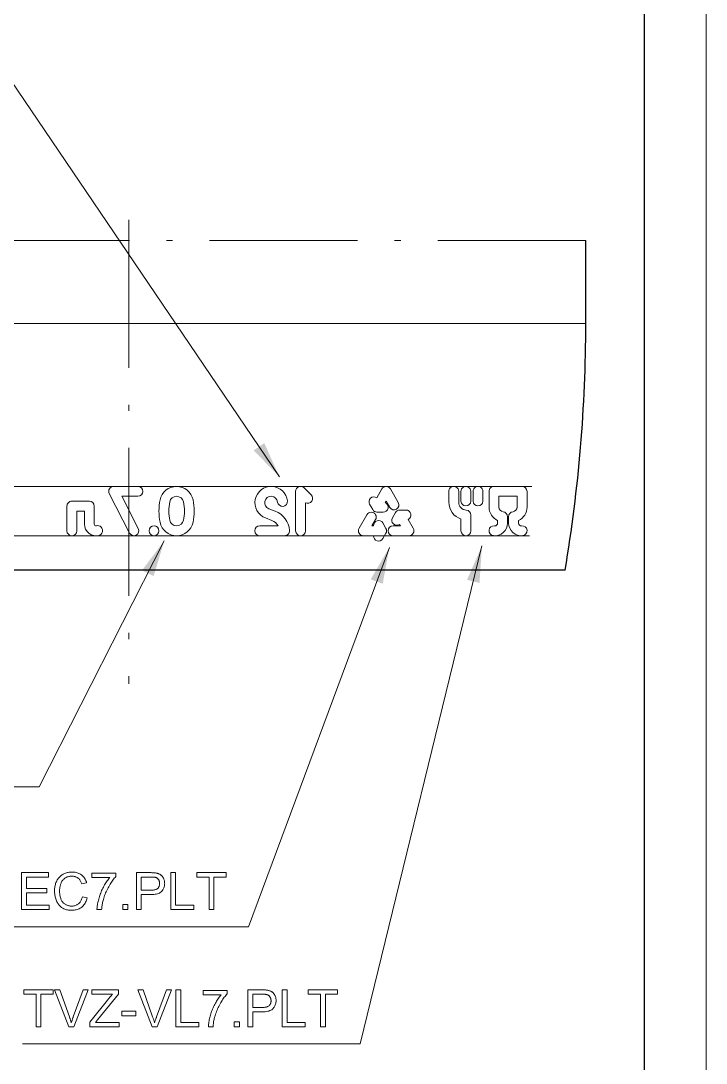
# Model space of a CAD drawing. Extents: x 0 to 297, y 0 to 530.
# Drawn here: x 241.4 to 297, y 71 to 155.5 of the extents above; entities that cross this region are included whole.
import ezdxf

# ---------------------------------------------------------------- set-up
doc = ezdxf.new("R2010")
doc.units = 0
doc.linetypes.add('DASHDOT', pattern=[18.5, 12, -3, 0.5, -3])

msp = doc.modelspace()

# ---------------------------------------------------------------- linework, layer by layer
at = {"color": 7, "lineweight": 13}
for p, q in [((297, 0), (297, 420)), ((282.704, 130.993), (213.14, 130.993)), ((217.592, 117.793), (282.863, 117.793)), ((217.592, 113.793), (282.688, 113.793))]:
    msp.add_line(p, q, dxfattribs=at)
at = {"color": 7, "lineweight": 30}
for p, q in [((292, 5), (292, 415)), ((285.565, 110.993), (214.815, 110.993))]:
    msp.add_line(p, q, dxfattribs=at)
at = {"color": 7, "linetype": 'DASHDOT', "lineweight": 13}
for p, q in [((250.19, 139.411), (250.19, 101.776)), ((287.24, 137.724), (213.14, 137.724))]:
    msp.add_line(p, q, dxfattribs=at)
at = {"color": 7, "lineweight": 30, "ltscale": 0.168289}
msp.add_line((287.24, 130.993), (287.24, 137.724), dxfattribs=at)
at = {"color": 7, "lineweight": 13, "ltscale": 0.113389}
msp.add_line((287.24, 130.993), (282.704, 130.993), dxfattribs=at)
at = {"color": 7, "lineweight": 13, "ltscale": 0.049184}
msp.add_line((248.971, 117.793), (250.938, 117.793), dxfattribs=at)
at = {"color": 7, "lineweight": 13, "ltscale": 0.020099}
msp.add_line((264.401, 117.677), (264.974, 117.113), dxfattribs=at)
at = {"color": 7, "lineweight": 13, "ltscale": 0.020837}
for p, q in [((270.711, 117.593), (270.294, 116.871)), ((273.251, 114.393), (272.834, 115.114)), ((269.21, 113.793), (270.043, 113.793))]:
    msp.add_line(p, q, dxfattribs=at)
at = {"color": 7, "lineweight": 13, "ltscale": 0.032004}
for p, q in [((271.404, 117.593), (272.044, 116.484)), ((268.863, 114.393), (269.503, 115.501)), ((272.905, 113.793), (271.625, 113.793))]:
    msp.add_line(p, q, dxfattribs=at)
at = {"color": 7, "lineweight": 13, "ltscale": 0.028535}
for p in [(279.797, 117.792), (282.08, 117.792)]:
    msp.add_line(p, (280.939, 117.792), dxfattribs=at)
at = {"color": 7, "lineweight": 13, "ltscale": 0.08987}
msp.add_line((248.615, 117.21), (250.253, 114.01), dxfattribs=at)
at = {"color": 7, "lineweight": 13, "ltscale": 0.073518}
msp.add_line((249.625, 116.993), (250.965, 114.375), dxfattribs=at)
at = {"color": 7, "lineweight": 13, "ltscale": 0.032831}
msp.add_line((249.625, 116.993), (250.938, 116.993), dxfattribs=at)
at = {"color": 7, "lineweight": 13, "ltscale": 0.08}
msp.add_line((263.721, 114.193), (263.721, 117.393), dxfattribs=at)
at = {"color": 7, "lineweight": 13, "ltscale": 0.021862}
for p, q in [((276.139, 116.518), (276.139, 117.392)), ((276.939, 116.518), (276.939, 117.392))]:
    msp.add_line(p, q, dxfattribs=at)
at = {"color": 7, "lineweight": 13, "ltscale": 0.019932}
for p, q in [((277.125, 116.6), (277.125, 117.397)), ((277.916, 116.6), (277.916, 117.397)), ((278.106, 116.6), (278.106, 117.397)), ((278.897, 116.6), (278.897, 117.397))]:
    msp.add_line(p, q, dxfattribs=at)
at = {"color": 7, "lineweight": 13, "ltscale": 0.03201}
for p, q in [((279.397, 116.112), (279.397, 117.392)), ((282.48, 116.112), (282.48, 117.392))]:
    msp.add_line(p, q, dxfattribs=at)
at = {"color": 7, "lineweight": 13, "ltscale": 0.02201}
for p, q in [((280.197, 116.112), (280.197, 116.992)), ((281.68, 116.112), (281.68, 116.992))]:
    msp.add_line(p, q, dxfattribs=at)
at = {"color": 7, "lineweight": 13, "ltscale": 0.03707}
msp.add_line((280.197, 116.992), (281.68, 116.992), dxfattribs=at)
at = {"color": 7, "lineweight": 13, "ltscale": 0.050007}
msp.add_line((245.178, 116.193), (245.178, 114.193), dxfattribs=at)
at = {"color": 7, "lineweight": 13, "ltscale": 0.035481}
msp.add_line((245.578, 116.593), (246.997, 116.593), dxfattribs=at)
at = {"color": 7, "lineweight": 13, "ltscale": 0.036552}
msp.add_line((247.397, 116.193), (247.397, 114.73), dxfattribs=at)
at = {"color": 7, "lineweight": 13, "ltscale": 0.013963}
msp.add_line((262.072, 115.781), (261.55, 115.981), dxfattribs=at)
at = {"color": 7, "lineweight": 13, "ltscale": 0.056863}
msp.add_line((264.521, 116.467), (264.521, 114.193), dxfattribs=at)
at = {"color": 7, "lineweight": 13, "ltscale": 0.012578}
msp.add_line((269.717, 116.343), (269.97, 115.908), dxfattribs=at)
at = {"color": 7, "lineweight": 13, "ltscale": 0.003517}
for p, q in [((271.057, 116.593), (270.987, 116.471)), ((272.212, 114.593), (272.141, 114.714))]:
    msp.add_line(p, q, dxfattribs=at)
at = {"color": 7, "lineweight": 13, "ltscale": 0.014683}
for p, q in [((271.057, 116.593), (271.351, 116.084)), ((269.902, 114.593), (270.196, 115.101)), ((272.212, 114.593), (271.625, 114.593))]:
    msp.add_line(p, q, dxfattribs=at)
at = {"color": 7, "lineweight": 13, "ltscale": 0.012577}
for p, q in [((272.666, 115.877), (272.163, 115.877)), ((270.315, 115.709), (270.818, 115.708)), ((271.817, 115.677), (271.565, 115.242)), ((271.039, 114.392), (270.788, 114.828)), ((271.039, 113.993), (270.788, 113.557))]:
    msp.add_line(p, q, dxfattribs=at)
at = {"color": 7, "lineweight": 13, "ltscale": 0.015485}
msp.add_line((245.978, 115.793), (246.597, 115.793), dxfattribs=at)
at = {"color": 7, "lineweight": 13, "ltscale": 0.04}
msp.add_line((245.978, 114.193), (245.978, 115.793), dxfattribs=at)
at = {"color": 7, "lineweight": 13, "ltscale": 0.026553}
msp.add_line((246.597, 115.793), (246.597, 114.73), dxfattribs=at)
at = {"color": 7, "lineweight": 13, "ltscale": 0.013964}
msp.add_line((261.787, 115.034), (261.265, 115.233), dxfattribs=at)
at = {"color": 7, "lineweight": 13, "ltscale": 0.023735}
msp.add_line((277.126, 115.142), (277.126, 114.192), dxfattribs=at)
at = {"color": 7, "lineweight": 13, "ltscale": 0.03187}
msp.add_line((277.926, 115.467), (277.926, 114.192), dxfattribs=at)
at = {"color": 7, "lineweight": 13, "ltscale": 0.005629}
for p, q in [((280.09, 115.037), (280.09, 114.812)), ((281.787, 115.037), (281.787, 114.812))]:
    msp.add_line(p, q, dxfattribs=at)
at = {"color": 7, "lineweight": 13, "ltscale": 0.013122}
for p, q in [((280.89, 115.337), (280.89, 114.812)), ((280.987, 115.337), (280.987, 114.812))]:
    msp.add_line(p, q, dxfattribs=at)
at = {"color": 7, "lineweight": 13, "ltscale": 0.037096}
msp.add_line((262.297, 114.593), (260.814, 114.593), dxfattribs=at)
at = {"color": 7, "lineweight": 13, "ltscale": 0.003516}
msp.add_line((269.902, 114.593), (270.043, 114.593), dxfattribs=at)
at = {"color": 7, "lineweight": 13, "ltscale": 0.050173}
msp.add_line((262.821, 113.793), (260.814, 113.793), dxfattribs=at)
at = {"color": 7, "lineweight": 13}
for points in [[(262.405, 118.564), (240.617, 150.759), (216.059, 150.759)], [(253.075, 113.389), (242.94, 93.441), (224.904, 93.441)], [(271.318, 112.846), (259.906, 82.082), (228.835, 82.082)], [(278.822, 112.961), (268.939, 72.577), (241.589, 72.577)]]:
    msp.add_lwpolyline(points, dxfattribs=at)
for points in [[(241.504, 83.47), (241.504, 86.47), (243.673, 86.47), (243.673, 86.116), (241.901, 86.116), (241.901, 85.197), (243.561, 85.197), (243.561, 84.845), (241.901, 84.845), (241.901, 83.824), (243.743, 83.824), (243.743, 83.47)], [(246.432, 84.522), (246.829, 84.422), (246.802, 84.326), (246.771, 84.235), (246.736, 84.149), (246.697, 84.068), (246.654, 83.991), (246.607, 83.918), (246.556, 83.851), (246.501, 83.788), (246.442, 83.73), (246.38, 83.676), (246.313, 83.627), (246.244, 83.583), (246.172, 83.545), (246.097, 83.511), (246.019, 83.483), (245.938, 83.46), (245.855, 83.442), (245.768, 83.429), (245.679, 83.422), (245.587, 83.419), (245.491, 83.421), (245.4, 83.427), (245.312, 83.437), (245.228, 83.451), (245.147, 83.468), (245.07, 83.49), (244.996, 83.516), (244.926, 83.545), (244.86, 83.579), (244.798, 83.617), (244.738, 83.658), (244.682, 83.703), (244.628, 83.751), (244.578, 83.803), (244.53, 83.858), (244.485, 83.917), (244.443, 83.98), (244.404, 84.046), (244.368, 84.115), (244.335, 84.188), (244.305, 84.264), (244.278, 84.34), (244.254, 84.418), (244.234, 84.497), (244.216, 84.577), (244.202, 84.658), (244.191, 84.74), (244.183, 84.823), (244.178, 84.907), (244.177, 84.993), (244.178, 85.085), (244.184, 85.175), (244.193, 85.263), (244.205, 85.348), (244.221, 85.431), (244.241, 85.512), (244.264, 85.59), (244.291, 85.666), (244.322, 85.739), (244.356, 85.81), (244.393, 85.878), (244.433, 85.943), (244.477, 86.004), (244.523, 86.062), (244.573, 86.117), (244.625, 86.169), (244.681, 86.216), (244.739, 86.261), (244.801, 86.302), (244.865, 86.34), (244.932, 86.375), (245, 86.405), (245.069, 86.433), (245.14, 86.456), (245.212, 86.476), (245.286, 86.492), (245.36, 86.505), (245.437, 86.514), (245.514, 86.52), (245.593, 86.521), (245.681, 86.519), (245.767, 86.512), (245.85, 86.501), (245.93, 86.485), (246.007, 86.464), (246.081, 86.439), (246.153, 86.409), (246.221, 86.375), (246.287, 86.336), (246.35, 86.292), (246.409, 86.244), (246.465, 86.193), (246.517, 86.138), (246.566, 86.079), (246.61, 86.016), (246.651, 85.95), (246.688, 85.88), (246.722, 85.806), (246.752, 85.729), (246.778, 85.648), (246.387, 85.555), (246.365, 85.619), (246.341, 85.679), (246.316, 85.736), (246.288, 85.789), (246.259, 85.838), (246.228, 85.884), (246.194, 85.927), (246.159, 85.965), (246.123, 86.001), (246.084, 86.032), (246.043, 86.061), (246, 86.086), (245.956, 86.108), (245.909, 86.128), (245.86, 86.144), (245.809, 86.158), (245.756, 86.168), (245.701, 86.176), (245.644, 86.18), (245.585, 86.182), (245.516, 86.18), (245.451, 86.175), (245.387, 86.167), (245.326, 86.155), (245.267, 86.14), (245.21, 86.122), (245.156, 86.1), (245.104, 86.076), (245.054, 86.047), (245.006, 86.016), (244.961, 85.982), (244.919, 85.945), (244.879, 85.906), (244.843, 85.865), (244.809, 85.822), (244.777, 85.776), (244.749, 85.728), (244.723, 85.678), (244.7, 85.626), (244.68, 85.571), (244.662, 85.515), (244.646, 85.458), (244.632, 85.402), (244.62, 85.345), (244.609, 85.287), (244.601, 85.229), (244.594, 85.171), (244.59, 85.113), (244.587, 85.054), (244.586, 84.995), (244.587, 84.919), (244.59, 84.846), (244.596, 84.774), (244.604, 84.704), (244.614, 84.636), (244.626, 84.571), (244.641, 84.507), (244.657, 84.445), (244.676, 84.385), (244.697, 84.327), (244.721, 84.271), (244.747, 84.218), (244.775, 84.168), (244.806, 84.121), (244.84, 84.077), (244.876, 84.036), (244.914, 83.998), (244.955, 83.962), (244.998, 83.93), (245.044, 83.9), (245.092, 83.873), (245.14, 83.849), (245.189, 83.828), (245.239, 83.81), (245.289, 83.794), (245.341, 83.781), (245.393, 83.771), (245.446, 83.764), (245.499, 83.76), (245.554, 83.759), (245.62, 83.761), (245.683, 83.766), (245.745, 83.776), (245.804, 83.79), (245.862, 83.807), (245.917, 83.828), (245.971, 83.853), (246.022, 83.882), (246.071, 83.915), (246.119, 83.951), (246.163, 83.991), (246.205, 84.035), (246.244, 84.083), (246.28, 84.135), (246.313, 84.19), (246.342, 84.249), (246.369, 84.312), (246.393, 84.378), (246.414, 84.448)], [(247.193, 86.077), (247.193, 86.431), (249.135, 86.431), (249.135, 86.145), (249.078, 86.082), (249.021, 86.015), (248.964, 85.944), (248.907, 85.869), (248.85, 85.79), (248.793, 85.707), (248.736, 85.62), (248.68, 85.529), (248.623, 85.434), (248.567, 85.334), (248.512, 85.233), (248.46, 85.131), (248.41, 85.029), (248.362, 84.925), (248.318, 84.822), (248.276, 84.718), (248.236, 84.613), (248.199, 84.507), (248.164, 84.401), (248.132, 84.295), (248.111, 84.219), (248.091, 84.141), (248.073, 84.063), (248.057, 83.982), (248.042, 83.9), (248.028, 83.817), (248.017, 83.733), (248.007, 83.647), (247.998, 83.559), (247.991, 83.47), (247.612, 83.47), (247.615, 83.542), (247.62, 83.618), (247.628, 83.696), (247.638, 83.777), (247.65, 83.861), (247.666, 83.948), (247.683, 84.038), (247.704, 84.131), (247.726, 84.227), (247.752, 84.326), (247.779, 84.425), (247.809, 84.525), (247.842, 84.623), (247.877, 84.721), (247.914, 84.818), (247.953, 84.914), (247.995, 85.01), (248.038, 85.105), (248.085, 85.199), (248.133, 85.292), (248.183, 85.384), (248.234, 85.473), (248.285, 85.559), (248.337, 85.642), (248.39, 85.721), (248.443, 85.798), (248.497, 85.873), (248.551, 85.944), (248.607, 86.012), (248.662, 86.077)], [(250.813, 83.47), (250.813, 86.47), (251.945, 86.47), (252.003, 86.47), (252.059, 86.469), (252.111, 86.468), (252.161, 86.466), (252.208, 86.463), (252.252, 86.46), (252.294, 86.456), (252.332, 86.452), (252.368, 86.447), (252.401, 86.442), (252.445, 86.434), (252.487, 86.424), (252.527, 86.413), (252.566, 86.401), (252.604, 86.388), (252.64, 86.373), (252.675, 86.357), (252.709, 86.34), (252.741, 86.321), (252.771, 86.301), (252.801, 86.28), (252.829, 86.257), (252.856, 86.232), (252.882, 86.205), (252.906, 86.177), (252.93, 86.148), (252.952, 86.116), (252.973, 86.083), (252.993, 86.048), (253.012, 86.012), (253.029, 85.974), (253.045, 85.936), (253.058, 85.897), (253.07, 85.857), (253.08, 85.816), (253.088, 85.775), (253.095, 85.733), (253.099, 85.69), (253.102, 85.647), (253.103, 85.603), (253.1, 85.527), (253.093, 85.454), (253.081, 85.383), (253.064, 85.315), (253.042, 85.249), (253.015, 85.186), (252.984, 85.124), (252.947, 85.066), (252.906, 85.009), (252.859, 84.955), (252.807, 84.904), (252.746, 84.859), (252.678, 84.82), (252.602, 84.785), (252.518, 84.756), (252.426, 84.732), (252.326, 84.714), (252.218, 84.7), (252.103, 84.692), (251.979, 84.69), (251.21, 84.69), (251.21, 83.47)], [(253.592, 83.47), (253.592, 86.47), (253.989, 86.47), (253.989, 83.824), (255.467, 83.824), (255.467, 83.47)], [(256.703, 83.47), (256.703, 86.116), (255.714, 86.116), (255.714, 86.47), (258.092, 86.47), (258.092, 86.116), (257.1, 86.116), (257.1, 83.47)], [(251.21, 85.044), (251.986, 85.044), (252.06, 85.045), (252.131, 85.05), (252.196, 85.057), (252.258, 85.067), (252.315, 85.08), (252.367, 85.095), (252.415, 85.114), (252.458, 85.136), (252.497, 85.16), (252.532, 85.187), (252.563, 85.217), (252.59, 85.249), (252.614, 85.284), (252.635, 85.32), (252.653, 85.36), (252.668, 85.401), (252.679, 85.445), (252.687, 85.491), (252.692, 85.539), (252.694, 85.59), (252.693, 85.627), (252.69, 85.663), (252.685, 85.698), (252.678, 85.732), (252.67, 85.765), (252.659, 85.797), (252.647, 85.827), (252.633, 85.857), (252.617, 85.885), (252.598, 85.913), (252.579, 85.938), (252.558, 85.963), (252.536, 85.985), (252.513, 86.005), (252.488, 86.024), (252.463, 86.041), (252.436, 86.056), (252.408, 86.069), (252.378, 86.08), (252.348, 86.09), (252.326, 86.095), (252.301, 86.099), (252.272, 86.103), (252.24, 86.107), (252.205, 86.11), (252.166, 86.112), (252.124, 86.114), (252.079, 86.115), (252.03, 86.116), (251.977, 86.116), (251.21, 86.116)], [(249.706, 83.47), (249.706, 83.89), (250.125, 83.89), (250.125, 83.47)], [(242.676, 73.966), (242.676, 76.612), (241.688, 76.612), (241.688, 76.966), (244.066, 76.966), (244.066, 76.612), (243.073, 76.612), (243.073, 73.966)], [(245.33, 73.966), (244.168, 76.966), (244.598, 76.966), (245.377, 74.786), (245.396, 74.734), (245.414, 74.683), (245.431, 74.632), (245.448, 74.582), (245.464, 74.532), (245.479, 74.484), (245.494, 74.435), (245.508, 74.388), (245.522, 74.341), (245.535, 74.295), (245.549, 74.344), (245.564, 74.393), (245.579, 74.442), (245.594, 74.491), (245.61, 74.541), (245.626, 74.59), (245.643, 74.639), (245.661, 74.688), (245.678, 74.737), (245.697, 74.786), (246.507, 76.966), (246.912, 76.966), (245.737, 73.966)], [(247.029, 73.966), (247.029, 74.334), (248.566, 76.255), (248.598, 76.296), (248.63, 76.335), (248.662, 76.373), (248.694, 76.411), (248.725, 76.447), (248.756, 76.482), (248.787, 76.516), (248.817, 76.549), (248.847, 76.581), (248.877, 76.612), (247.203, 76.612), (247.203, 76.966), (249.351, 76.966), (249.351, 76.612), (247.667, 74.53), (247.485, 74.32), (249.401, 74.32), (249.401, 73.966)], [(252.081, 73.966), (250.919, 76.966), (251.349, 76.966), (252.128, 74.786), (252.147, 74.734), (252.165, 74.683), (252.182, 74.632), (252.199, 74.582), (252.215, 74.532), (252.23, 74.484), (252.245, 74.435), (252.259, 74.388), (252.273, 74.341), (252.286, 74.295), (252.3, 74.344), (252.315, 74.393), (252.33, 74.442), (252.345, 74.491), (252.361, 74.541), (252.378, 74.59), (252.394, 74.639), (252.412, 74.688), (252.429, 74.737), (252.448, 74.786), (253.258, 76.966), (253.663, 76.966), (252.489, 73.966)], [(254.003, 73.966), (254.003, 76.966), (254.4, 76.966), (254.4, 74.32), (255.877, 74.32), (255.877, 73.966)], [(256.225, 76.573), (256.225, 76.927), (258.167, 76.927), (258.167, 76.64), (258.11, 76.577), (258.053, 76.51), (257.996, 76.439), (257.939, 76.364), (257.882, 76.285), (257.825, 76.202), (257.769, 76.115), (257.712, 76.024), (257.656, 75.929), (257.599, 75.83), (257.544, 75.728), (257.492, 75.626), (257.442, 75.524), (257.395, 75.421), (257.35, 75.317), (257.308, 75.213), (257.268, 75.108), (257.231, 75.003), (257.196, 74.897), (257.164, 74.79), (257.143, 74.714), (257.123, 74.637), (257.105, 74.558), (257.089, 74.478), (257.074, 74.396), (257.061, 74.313), (257.049, 74.228), (257.039, 74.142), (257.03, 74.054), (257.023, 73.966), (256.645, 73.966), (256.647, 74.038), (256.652, 74.113), (256.66, 74.191), (256.67, 74.272), (256.683, 74.356), (256.698, 74.443), (256.715, 74.533), (256.736, 74.626), (256.759, 74.722), (256.784, 74.821), (256.812, 74.921), (256.842, 75.02), (256.874, 75.119), (256.909, 75.216), (256.946, 75.313), (256.985, 75.41), (257.027, 75.505), (257.071, 75.6), (257.117, 75.694), (257.166, 75.788), (257.216, 75.88), (257.266, 75.968), (257.318, 76.054), (257.37, 76.137), (257.422, 76.217), (257.475, 76.294), (257.529, 76.368), (257.584, 76.439), (257.639, 76.507), (257.695, 76.573)], [(259.845, 73.966), (259.845, 76.966), (260.977, 76.966), (261.035, 76.965), (261.091, 76.964), (261.143, 76.963), (261.193, 76.961), (261.24, 76.958), (261.285, 76.955), (261.326, 76.952), (261.365, 76.947), (261.4, 76.942), (261.433, 76.937), (261.477, 76.929), (261.519, 76.92), (261.559, 76.909), (261.599, 76.897), (261.636, 76.883), (261.673, 76.869), (261.708, 76.853), (261.741, 76.835), (261.773, 76.817), (261.804, 76.797), (261.833, 76.775), (261.861, 76.752), (261.888, 76.727), (261.914, 76.701), (261.938, 76.673), (261.962, 76.643), (261.984, 76.611), (262.005, 76.578), (262.025, 76.544), (262.044, 76.507), (262.061, 76.47), (262.077, 76.431), (262.091, 76.392), (262.102, 76.352), (262.112, 76.312), (262.121, 76.27), (262.127, 76.228), (262.132, 76.186), (262.134, 76.142), (262.135, 76.098), (262.133, 76.023), (262.125, 75.95), (262.113, 75.879), (262.096, 75.811), (262.074, 75.745), (262.047, 75.681), (262.016, 75.62), (261.979, 75.561), (261.938, 75.504), (261.892, 75.45), (261.839, 75.4), (261.779, 75.355), (261.71, 75.315), (261.634, 75.281), (261.55, 75.251), (261.458, 75.228), (261.358, 75.209), (261.251, 75.196), (261.135, 75.188), (261.012, 75.185), (260.242, 75.185), (260.242, 73.966)], [(262.624, 73.966), (262.624, 76.966), (263.021, 76.966), (263.021, 74.32), (264.499, 74.32), (264.499, 73.966)], [(265.735, 73.966), (265.735, 76.612), (264.746, 76.612), (264.746, 76.966), (267.124, 76.966), (267.124, 76.612), (266.132, 76.612), (266.132, 73.966)], [(260.242, 75.539), (261.018, 75.539), (261.093, 75.541), (261.163, 75.545), (261.229, 75.552), (261.29, 75.562), (261.347, 75.575), (261.399, 75.591), (261.447, 75.609), (261.491, 75.631), (261.53, 75.655), (261.564, 75.682), (261.595, 75.712), (261.622, 75.744), (261.647, 75.779), (261.668, 75.816), (261.685, 75.855), (261.7, 75.896), (261.711, 75.94), (261.719, 75.986), (261.724, 76.035), (261.726, 76.086), (261.725, 76.123), (261.722, 76.159), (261.717, 76.194), (261.711, 76.228), (261.702, 76.26), (261.692, 76.292), (261.679, 76.323), (261.665, 76.352), (261.649, 76.381), (261.631, 76.408), (261.611, 76.434), (261.59, 76.458), (261.568, 76.48), (261.545, 76.501), (261.52, 76.519), (261.495, 76.536), (261.468, 76.551), (261.44, 76.564), (261.411, 76.575), (261.38, 76.585), (261.358, 76.59), (261.333, 76.594), (261.305, 76.598), (261.273, 76.602), (261.237, 76.605), (261.199, 76.607), (261.156, 76.609), (261.111, 76.61), (261.062, 76.611), (261.01, 76.612), (260.242, 76.612)], [(249.638, 74.866), (249.638, 75.236), (250.77, 75.236), (250.77, 74.866)], [(258.738, 73.966), (258.738, 74.385), (259.158, 74.385), (259.158, 73.966)]]:
    msp.add_lwpolyline(points, close=True, dxfattribs=at)
msp.add_circle((252.238, 114.193), 0.4, dxfattribs=at)
at = {"color": 7, "lineweight": 30}
msp.add_arc((166.999, 130.993), 120.241, 350.4253, 360, dxfattribs=at)
at = {"color": 7, "lineweight": 13}
for centre, radius, start, end in [((248.971, 117.393), 0.4, 90, 207.10563), ((250.938, 117.393), 0.4, 270, 90), ((254.071, 116.425), 1.367, 11.78115, 168.21884), ((261.737, 116.469), 1.323, 6.40735, 249.11413), ((264.121, 117.393), 0.4, 45.39835, 180.00001), ((271.057, 117.393), 0.4, 30, 150), ((276.539, 117.392), 0.4, 0, 180.00001), ((277.52, 117.397), 0.395, 0, 180.00001), ((278.502, 117.397), 0.395, 0, 180.00001), ((279.797, 117.392), 0.4, 90, 180.00001), ((282.08, 117.392), 0.4, 0, 90), ((257.105, 115.793), 4.467, 168.21884, 191.78116), ((254.071, 116.425), 0.567, 11.78115, 168.21884), ((251.036, 115.793), 4.467, 348.21884, 11.78115), ((261.737, 116.469), 0.523, 6.40735, 249.11413), ((264.693, 116.828), 0.4, 244.46414, 45.39835), ((270.064, 116.544), 0.4, 54.82332, 210.09284), ((245.578, 116.193), 0.4, 89.97617, 180.00001), ((246.997, 116.193), 0.4, 0, 90), ((257.105, 115.793), 3.667, 168.21884, 191.78116), ((251.036, 115.793), 3.667, 348.21884, 11.78115), ((262.654, 116.572), 0.4, 186.40735, 6.40735), ((270.316, 116.109), 0.4, 210.09284, 269.90716), ((270.819, 116.108), 0.4, 269.90716, 65.17668), ((271.697, 116.284), 0.4, 210, 30), ((272.163, 115.477), 0.4, 90.09283, 149.90716), ((272.666, 115.477), 0.4, 294.82332, 90.09283), ((277.592, 116.518), 1.453, 180.00001, 251.30093), ((277.592, 116.518), 0.653, 180.00001, 266.41838), ((277.52, 116.6), 0.395, 180.00001, 360), ((277.526, 115.467), 0.4, 0, 86.41838), ((278.502, 116.6), 0.395, 180.00001, 360), ((280.577, 116.112), 1.18, 180.00001, 245.62874), ((280.577, 116.112), 0.38, 180.00001, 263.60159), ((281.3, 116.112), 0.38, 276.39841, 360), ((281.3, 116.112), 1.18, 294.37127, 360), ((254.071, 115.16), 0.567, 191.78116, 348.21884), ((261.434, 114.111), 0.988, 29.18772, 69.11412), ((261.434, 114.111), 1.788, 3.38764, 69.11412), ((269.85, 115.301), 0.4, 329.99999, 150), ((270.441, 114.629), 0.4, 29.90717, 185.17668), ((271.911, 115.041), 0.4, 149.90716, 305.17668), ((280.49, 115.337), 0.4, 0, 83.60158), ((281.387, 115.337), 0.4, 96.39841, 180.00001), ((245.578, 114.193), 0.4, 180.00001, 360), ((247.535, 114.73), 0.938, 180.00001, 284.5971), ((247.535, 114.73), 0.138, 180.00001, 284.5971), ((247.671, 114.21), 0.4, 284.5971, 104.59711), ((250.609, 114.193), 0.4, 207.10563, 27.10562), ((254.071, 115.16), 1.367, 191.78116, 348.21884), ((260.814, 114.193), 0.4, 90, 270), ((262.821, 114.193), 0.4, 270, 3.38764), ((264.121, 114.193), 0.4, 180.00001, 360), ((269.21, 114.193), 0.4, 150, 270), ((270.692, 114.193), 0.4, 330.09282, 29.90717), ((271.625, 114.193), 0.4, 90, 270), ((272.905, 114.193), 0.4, 270, 30), ((277.526, 114.192), 0.4, 180.00001, 360), ((279.797, 114.197), 0.4, 83.19304, 263.19303), ((279.871, 114.812), 1.02, 263.19303, 360), ((279.871, 114.812), 0.22, 263.19303, 360), ((282.007, 114.812), 1.02, 180.00001, 276.80696), ((282.007, 114.812), 0.22, 180.00001, 276.80696), ((282.08, 114.197), 0.4, 276.80696, 96.80696), ((270.441, 113.757), 0.4, 174.82332, 330.09282)]:
    msp.add_arc(centre, radius, start, end, dxfattribs=at)
for points in [[(260.318, 120.719), (262.405, 118.564), (261.181, 121.303)], [(252.201, 110.519), (253.075, 113.389), (251.272, 110.991)], [(270.779, 109.894), (271.318, 112.846), (269.802, 110.257)], [(278.626, 109.967), (278.822, 112.961), (277.614, 110.215)]]:
    msp.add_solid(points, dxfattribs=at)

doc.saveas('drawing.dxf')
